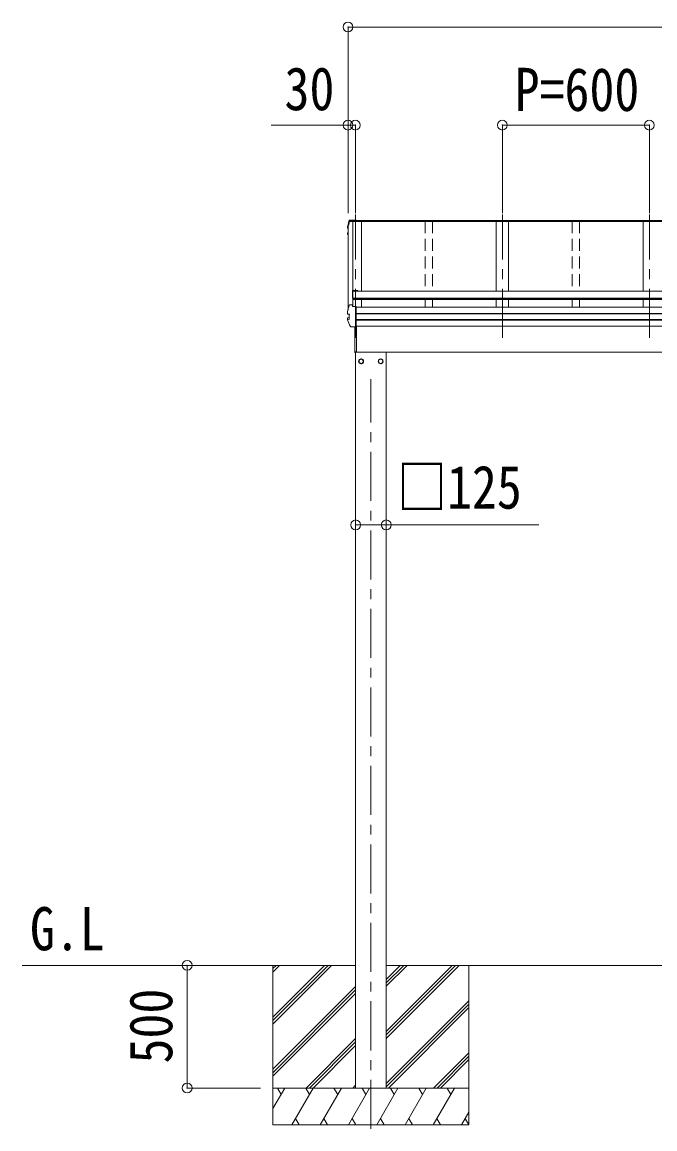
# Model space of a CAD drawing. Units: millimetres at full size, sheet at 1:40. Extents: x -11243 to 11243, y -7760 to 7760.
# Drawn here: x -7440 to -4858, y -4934 to -421 of the extents above; entities that cross this region are included whole.
import ezdxf
from ezdxf.enums import TextEntityAlignment as Align

# ---------------------------------------------------------------- set-up
doc = ezdxf.new("R2010")
doc.units = ezdxf.units.MM
doc.header["$LTSCALE"] = 40
doc.header["$PDMODE"] = 32
doc.header["$PDSIZE"] = 40
doc.linetypes.add('CHAIN1', pattern=[8, 5, -1, 1, -1])
doc.linetypes.add('DASHED1', pattern=[1.8, 1.2, -0.6])
doc.layers.add('0-3_ELV2', color=7, linetype='Continuous', lineweight=9)
doc.layers.add('0-6_OTH_LINE', color=6, linetype='Continuous', lineweight=9)
doc.styles.add('ＭＳ ゴシック', font='')
doc.styles.get('ＭＳ ゴシック').set_extended_font_data('MS Gothic')

msp = doc.modelspace()

# ---------------------------------------------------------------- linework, layer by layer
at = {"layer": '0-3_ELV2', "color": 6}
for p, q in [((-6110.06, -441.38), (-6110.06, -1200.38)), ((-6110.06, -841.38), (-6423.4, -841.38)), ((-6110.06, -841.38), (-6110.06, -1200.38)), ((-6080.06, -841.38), (-6080.06, -1200.38)), ((-5480.06, -841.38), (-5480.06, -1200.38)), ((-4880.06, -841.38), (-5480.06, -841.38)), ((-4880.06, -841.38), (-4880.06, -1200.38)), ((-5954.06, -2471.21), (-6079.06, -2471.21)), ((-5954.06, -2471.21), (-5330.59, -2471.21)), ((-6766.56, -4267.22), (-6467.56, -4267.22)), ((-6766.56, -4767.22), (-6467.56, -4767.22))]:
    msp.add_line(p, q, dxfattribs=at)
at = {"layer": '0-3_ELV2', "color": 5, "linetype": 'CHAIN1'}
for p, q in [((-6080.01, -1709.22), (-6080.01, -1205.04)), ((-5480.06, -1709.22), (-5480.06, -1205.04)), ((-4880.06, -1709.22), (-4880.06, -1205.04)), ((-6016.56, -4933.74), (-6016.56, -1876.65))]:
    msp.add_line(p, q, dxfattribs=at)
at = {"layer": '0-3_ELV2', "color": 4}
for p, q in [((-6112.38, -1260.24), (-6112.38, -1256.19)), ((-6112.34, -1255.87), (-6110.02, -1247.02)), ((-6111.32, -1261.51), (-6110.06, -1261.75)), ((-6110.06, -1260.23), (-6110.83, -1260.08)), ((-6110.06, -1259.88), (-6110.75, -1259.75)), ((-6110.06, -1256.93), (-6110.06, -1593.71)), ((-6110.02, -1247.02), (-6107.56, -1238.25)), ((-6107.56, -1238.25), (-6104.93, -1229.59)), ((-6055.06, -1233.57), (-6103.5, -1233.57)), ((-6091.04, -1233.42), (-6103.45, -1233.42)), ((-6103.31, -1231.92), (-6091.26, -1231.92)), ((-6102.07, -1228.31), (-6102.07, -1228.3)), ((-6102.07, -1228.31), (-6077.06, -1228.31)), ((-6102.07, -1228.31), (-6102.07, -1228.31)), ((-6091.26, -1230.83), (-6090.88, -1233.33)), ((-6091.26, -1231.92), (-6091.26, -1230.83)), ((-6077.06, -1230.83), (-6091.26, -1230.83)), ((-6091.26, -1231.92), (-6091.04, -1233.42)), ((-6091.04, -1233.42), (-6091.04, -1233.07)), ((-6090.96, -1233.57), (-6090.96, -1576.9)), ((-6080.06, -1233.33), (-6090.88, -1233.33)), ((-6090.36, -1233.57), (-6090.36, -1580.85)), ((-3080.06, -1232.66), (-6080.06, -1232.66)), ((-3080.06, -1233.56), (-6080.06, -1233.56)), ((-6077.06, -1232.66), (-6077.06, -1228.31)), ((-3083.06, -1230.38), (-6077.06, -1230.38)), ((-6055.06, -1233.48), (-6055.06, -1517.74)), ((-5505.06, -1233.48), (-5505.06, -1517.74)), ((-5455.06, -1233.48), (-5455.06, -1517.74)), ((-4905.01, -1233.48), (-4905.01, -1517.74)), ((-6112.48, -1285.27), (-6112.48, -1281.21)), ((-6110.06, -1283.73), (-6111.43, -1283.99)), ((-6110.9, -1279.74), (-6110.89, -1279.74)), ((-6110.06, -1285.25), (-6110.9, -1285.42)), ((-6110.06, -1279.64), (-6110.89, -1279.74)), ((-6092.16, -1517.71), (-6092.16, -1547.17)), ((-6070.16, -1515.71), (-6090.16, -1515.71)), ((-6090.16, -1551.76), (-6090.16, -1517.25)), ((-6070.16, -1517.25), (-6090.16, -1517.25)), ((-3069.96, -1517.87), (-6090.16, -1517.87)), ((-6070.16, -1515.71), (-6070.16, -1517.87)), ((-6103.31, -1574.58), (-6091.26, -1574.58)), ((-6090.16, -1547.17), (-6092.16, -1547.17)), ((-6091.04, -1576.08), (-6091.26, -1574.58)), ((-6091.04, -1576.08), (-6091.04, -1576.43)), ((-6090.31, -1581.21), (-6091.04, -1576.43)), ((-6090.32, -1581.21), (-6090.88, -1577.53)), ((-6090.88, -1581.21), (-6090.88, -1577.53)), ((-3069.96, -1546.91), (-6090.16, -1546.91)), ((-3069.96, -1548.65), (-6090.16, -1548.65)), ((-3069.96, -1551.76), (-6090.16, -1551.76)), ((-6055.06, -1549.72), (-6055.06, -1583.39)), ((-5505.06, -1551.76), (-5505.06, -1583.39)), ((-5455.06, -1551.76), (-5455.06, -1583.39)), ((-4905.01, -1551.76), (-4905.01, -1583.39)), ((-6112.38, -1610.28), (-6112.38, -1602.9)), ((-6110.75, -1611.75), (-6110.75, -1611.75)), ((-6104.49, -1612.53), (-6110.75, -1611.75)), ((-6105.06, -1612.66), (-6105.06, -1631.87)), ((-6104.49, -1612.53), (-6104.49, -1612.53)), ((-6077.06, -1663.63), (-6077.06, -1581.21)), ((-3083.06, -1583.39), (-6077.06, -1583.39)), ((-3083.06, -1609.91), (-6077.06, -1609.91)), ((-3083.06, -1610.8), (-6077.06, -1610.8)), ((-6112.48, -1635.32), (-6112.48, -1627.93)), ((-6111.43, -1626.65), (-6105.47, -1625.5)), ((-6110.89, -1634.04), (-6110.9, -1634.04)), ((-6110.89, -1634.04), (-6104.49, -1632.34)), ((-6104.49, -1632.34), (-6104.49, -1632.34)), ((-6077.06, -1663.63), (-6097.71, -1663.63)), ((-6082.06, -1767.82), (-6082.06, -1663.63)), ((-6081.56, -1768.22), (-6081.56, -1663.63)), ((-3083.06, -1634.02), (-6077.06, -1634.02)), ((-3083.06, -1635.95), (-6077.06, -1635.95)), ((-3083.06, -1660.98), (-6077.06, -1660.98)), ((-6075.06, -1660.98), (-6075.06, -1765.82)), ((-6081.56, -1768.22), (-6081.57, -1768.28)), ((-6081.56, -1768.22), (-6081.56, -1768.22)), ((-6080.06, -1765.82), (-6075.06, -1765.82)), ((-6080.06, -1768.32), (-6080.06, -1765.82)), ((-3199.36, -1767.22), (-6080.06, -1767.22)), ((-6079.06, -1767.22), (-6079.06, -4767.22)), ((-6047.97, -1803.97), (-6048.07, -1803.97)), ((-6047.97, -1804.47), (-6048.07, -1804.47)), ((-5985.16, -1803.97), (-5985.06, -1803.97)), ((-5985.16, -1804.47), (-5985.06, -1804.47)), ((-5954.06, -4767.22), (-5954.06, -1767.22))]:
    msp.add_line(p, q, dxfattribs=at)
at = {"layer": '0-3_ELV2', "color": 4, "linetype": 'DASHED1'}
for p, q in [((-5795.06, -1233.48), (-5795.06, -1517.87)), ((-5765.06, -1233.48), (-5765.06, -1517.87)), ((-5195.06, -1233.48), (-5195.06, -1517.87)), ((-5165.06, -1233.48), (-5165.06, -1517.87)), ((-5795.06, -1551.76), (-5795.06, -1583.39)), ((-5765.06, -1551.76), (-5765.06, -1583.39)), ((-5195.06, -1551.76), (-5195.06, -1583.39)), ((-5165.06, -1551.76), (-5165.06, -1583.39))]:
    msp.add_line(p, q, dxfattribs=at)
at = {"layer": '0-3_ELV2'}
for p, q in [((-6079.06, -4267.22), (-7440.17, -4267.22)), ((-6416.56, -4267.22), (-6416.56, -4917.22)), ((-6416.56, -4478.44), (-6205.33, -4267.22)), ((-6416.56, -4492.59), (-6191.19, -4267.22)), ((-6416.56, -4506.73), (-6177.05, -4267.22)), ((-6416.56, -4294.6), (-6389.18, -4267.22)), ((-6416.56, -4280.46), (-6403.32, -4267.22)), ((-3206.06, -4267.22), (-5954.06, -4267.22)), ((-5954.06, -4564.73), (-5656.55, -4267.22)), ((-5954.06, -4536.44), (-5684.83, -4267.22)), ((-5954.06, -4550.59), (-5670.69, -4267.22)), ((-5954.06, -4352.6), (-5868.68, -4267.22)), ((-5954.06, -4338.46), (-5882.82, -4267.22)), ((-5954.06, -4324.31), (-5896.96, -4267.22)), ((-5616.56, -4267.22), (-5616.56, -4917.22)), ((-6416.56, -4690.58), (-6079.06, -4353.08)), ((-6416.56, -4704.72), (-6079.06, -4367.22)), ((-6416.56, -4718.86), (-6079.06, -4381.36)), ((-5954.06, -4748.58), (-5616.56, -4411.08)), ((-5954.06, -4762.72), (-5616.56, -4425.22)), ((-5944.42, -4767.22), (-5616.56, -4439.36)), ((-6281.07, -4767.22), (-6079.06, -4565.21)), ((-6266.93, -4767.22), (-6079.06, -4579.35)), ((-6252.79, -4767.22), (-6079.06, -4593.49)), ((-5760.57, -4767.22), (-5616.56, -4623.21)), ((-5746.43, -4767.22), (-5616.56, -4637.35)), ((-5732.29, -4767.22), (-5616.56, -4651.49)), ((-5616.56, -4767.22), (-6416.56, -4767.22)), ((-6416.56, -4851.05), (-6368.16, -4767.22)), ((-6383.16, -4793.2), (-6398.16, -4767.22)), ((-6339.3, -4917.22), (-6252.69, -4767.22)), ((-6267.69, -4793.2), (-6282.7, -4767.22)), ((-6223.83, -4917.22), (-6137.22, -4767.22)), ((-6152.22, -4793.2), (-6167.23, -4767.22)), ((-6108.36, -4917.22), (-6021.75, -4767.22)), ((-6090.65, -4767.22), (-6079.06, -4755.62)), ((-6036.75, -4793.2), (-6051.76, -4767.22)), ((-5992.89, -4917.22), (-5906.28, -4767.22)), ((-5921.28, -4793.2), (-5936.28, -4767.22)), ((-5877.42, -4917.22), (-5790.81, -4767.22)), ((-5820.81, -4767.22), (-5805.81, -4793.2)), ((-5761.95, -4917.22), (-5675.34, -4767.22)), ((-5690.34, -4793.2), (-5705.34, -4767.22)), ((-5646.48, -4917.22), (-5616.56, -4865.41)), ((-6416.56, -4917.22), (-5616.56, -4917.22)), ((-6324.3, -4891.24), (-6309.3, -4917.22)), ((-6208.83, -4891.24), (-6193.83, -4917.22)), ((-6093.36, -4891.24), (-6078.36, -4917.22)), ((-5977.89, -4891.24), (-5962.89, -4917.22)), ((-5862.42, -4891.24), (-5847.42, -4917.22)), ((-5746.95, -4891.24), (-5731.95, -4917.22)), ((-5631.48, -4891.24), (-5616.56, -4917.07))]:
    msp.add_line(p, q, dxfattribs=at)
at = {"layer": '0-3_ELV2', "color": 4}
for points in [[(-6112.34, -1255.88), (-6112.37, -1256.14), (-6112.38, -1256.19)], [(-6104.92, -1229.58), (-6104.8, -1229.28), (-6104.63, -1229.02), (-6104.41, -1228.79), (-6104.16, -1228.61), (-6103.88, -1228.48), (-6103.61, -1228.4), (-6103.38, -1228.36), (-6103.15, -1228.34), (-6102.89, -1228.32), (-6102.61, -1228.31), (-6102.3, -1228.3), (-6101.99, -1228.3)], [(-6077.06, -1232.33), (-6080.06, -1232.33), (-6080.06, -1233.33)], [(-6110.06, -1291.47), (-6110.98, -1289.23), (-6112.39, -1285.75)], [(-6077.06, -1581.21), (-6091.26, -1581.21), (-6091.26, -1574.58)], [(-6112.34, -1602.59), (-6112.37, -1602.85), (-6112.38, -1602.9)], [(-6112.38, -1610.32), (-6112.37, -1610.23), (-6112.34, -1609.97)], [(-6110.83, -1611.74), (-6111.11, -1611.66), (-6111.35, -1611.59), (-6111.59, -1611.49), (-6111.87, -1611.32), (-6112.13, -1611.05), (-6112.31, -1610.7), (-6112.36, -1610.32)], [(-6110.75, -1611.75), (-6110.98, -1611.68), (-6111.18, -1611.54), (-6111.35, -1611.32), (-6111.47, -1611.04), (-6111.54, -1610.73), (-6111.55, -1610.4), (-6111.5, -1610.08)], [(-6105.06, -1612.66), (-6105.08, -1612.54), (-6105.11, -1612.45)], [(-6104.49, -1612.53), (-6104.41, -1612.55), (-6104.34, -1612.6), (-6104.27, -1612.68), (-6104.23, -1612.78), (-6104.2, -1612.89), (-6104.19, -1613)], [(-6112.37, -1635.82), (-6112.44, -1635.66), (-6112.48, -1635.48), (-6112.48, -1635.31)], [(-6112.39, -1635.8), (-6109.53, -1642.62), (-6106.58, -1649.35), (-6103.55, -1656), (-6100.42, -1662.56)], [(-6111.58, -1636.02), (-6111.67, -1635.69), (-6111.7, -1635.33), (-6111.65, -1634.97), (-6111.54, -1634.64), (-6111.37, -1634.36), (-6111.15, -1634.16), (-6110.9, -1634.04)], [(-6104.49, -1632.34), (-6104.41, -1632.31), (-6104.34, -1632.25), (-6104.27, -1632.16), (-6104.23, -1632.06), (-6104.2, -1631.94), (-6104.19, -1631.82)], [(-6097.73, -1663.62), (-6098.11, -1663.62), (-6098.46, -1663.61), (-6098.77, -1663.59), (-6099.05, -1663.56), (-6099.36, -1663.49), (-6099.69, -1663.34), (-6100, -1663.13), (-6100.26, -1662.85), (-6100.44, -1662.51)], [(-6081.57, -1768.28), (-6081.57, -1768.32), (-6081.57, -1768.32)], [(-6081.57, -1768.32), (-6081.56, -1768.32), (-6080.06, -1768.32)]]:
    msp.add_lwpolyline(points, dxfattribs=at)
for points in [[(-6056.56, -1794.4), (-6065.06, -1799.31), (-6065.06, -1809.12), (-6056.56, -1814.03), (-6048.06, -1809.12), (-6048.06, -1799.31)], [(-5976.56, -1794.4), (-5968.06, -1799.31), (-5968.06, -1809.12), (-5976.56, -1814.03), (-5985.06, -1809.12), (-5985.06, -1799.31)]]:
    msp.add_lwpolyline(points, close=True, dxfattribs=at)
for centre, radius in [((-6056.56, -1804.22), 10), ((-6056.56, -1804.22), 8.5), ((-5976.56, -1804.22), 10), ((-5976.56, -1804.22), 8.5)]:
    msp.add_circle(centre, radius, dxfattribs=at)
for centre, radius, start, end in [((-6111.08, -1260.23), 1.3, 166.2046, 259.10358), ((-5627.06, -1379.58), 499.82, 162.96047, 166.14879), ((-5627.05, -1379.58), 498.32, 162.94349, 166.12469), ((-6103.31, -1233.62), 1.7, 89.95676, 162.90929), ((-6111.18, -1281.21), 1.3, 100.9005, 179.9623), ((-6111.18, -1285.27), 1.3, 100.8868, 201.66215), ((-5647.74, -1100.7), 498.64, 201.74241, 202.00165), ((-5647.73, -1100.35), 498.64, 201.78246, 202.00165), ((-6090.16, -1517.71), 2, 90, 180), ((-5627.06, -1722.24), 499.82, 162.96047, 166.14879), ((-6103.31, -1576.28), 1.7, 89.95676, 162.90929), ((-6111.18, -1627.93), 1.3, 100.9005, 179.9623), ((-6105.56, -1625.01), 0.499, 280.91518, 359.94761), ((-6069.41, -1753.15), 12.15, 179.0404, 180.9596), ((-6081.56, -1767.82), 0.5, 180, 269.5), ((-6056.56, -1804.22), 8.6, 171.25399, 188.74601), ((-6056.56, -1804.22), 8.6, 111.25399, 128.74601), ((-6056.56, -1804.22), 8.6, 51.25399, 68.74601), ((-6056.56, -1804.22), 8.6, 1.66581, 8.74601), ((-6056.56, -1804.22), 8.6, 351.25399, 358.33419), ((-5976.56, -1804.22), 8.6, 171.25399, 178.33419), ((-5976.56, -1804.22), 8.6, 181.66581, 188.74601), ((-5976.56, -1804.22), 8.6, 111.25399, 128.74601), ((-5976.56, -1804.22), 8.6, 51.25399, 68.74601), ((-5976.56, -1804.22), 8.6, 351.25399, 8.74601), ((-6056.56, -1804.22), 8.6, 231.25399, 248.74601), ((-6056.56, -1804.22), 8.6, 291.25399, 308.74601), ((-5976.56, -1804.22), 8.6, 231.25399, 248.74601), ((-5976.56, -1804.22), 8.6, 291.25399, 308.74601)]:
    msp.add_arc(centre, radius, start, end, dxfattribs=at)
at = {"layer": '0-3_ELV2', "color": 6}
for p in [(-6110.06, -441.38), (-6110.06, -841.38), (-6080.06, -841.38), (-5480.06, -841.38), (-4880.06, -841.38), (-6079.06, -2471.21), (-5954.06, -2471.21), (-6766.56, -4267.22), (-6766.56, -4767.22)]:
    msp.add_point(p, dxfattribs=at)
at = {"layer": '0-6_OTH_LINE'}
for p, q in [((-6110.06, -441.38), (-3050.06, -441.38)), ((-6080.06, -841.38), (-6110.06, -841.38)), ((-6766.56, -4767.22), (-6766.56, -4267.22))]:
    msp.add_line(p, q, dxfattribs=at)

# ---------------------------------------------------------------- texts
at = {"layer": '0-3_ELV2', "style": 'ＭＳ ゴシック', "width": 0.85}
for s, p in [('30', (-6369.22, -833.29)), ('P=600', (-5430.06, -836.38)), ('□125', (-5910.14, -2457.84)), ('G.L', (-7408.04, -4258.36))]:
    msp.add_text(s, height=176, dxfattribs=at).set_placement(p, align=Align.BOTTOM_LEFT)
msp.add_text('500', height=176, rotation=90, dxfattribs=at).set_placement((-6774.56, -4667.22), align=Align.BOTTOM_LEFT)

doc.saveas('drawing.dxf')
